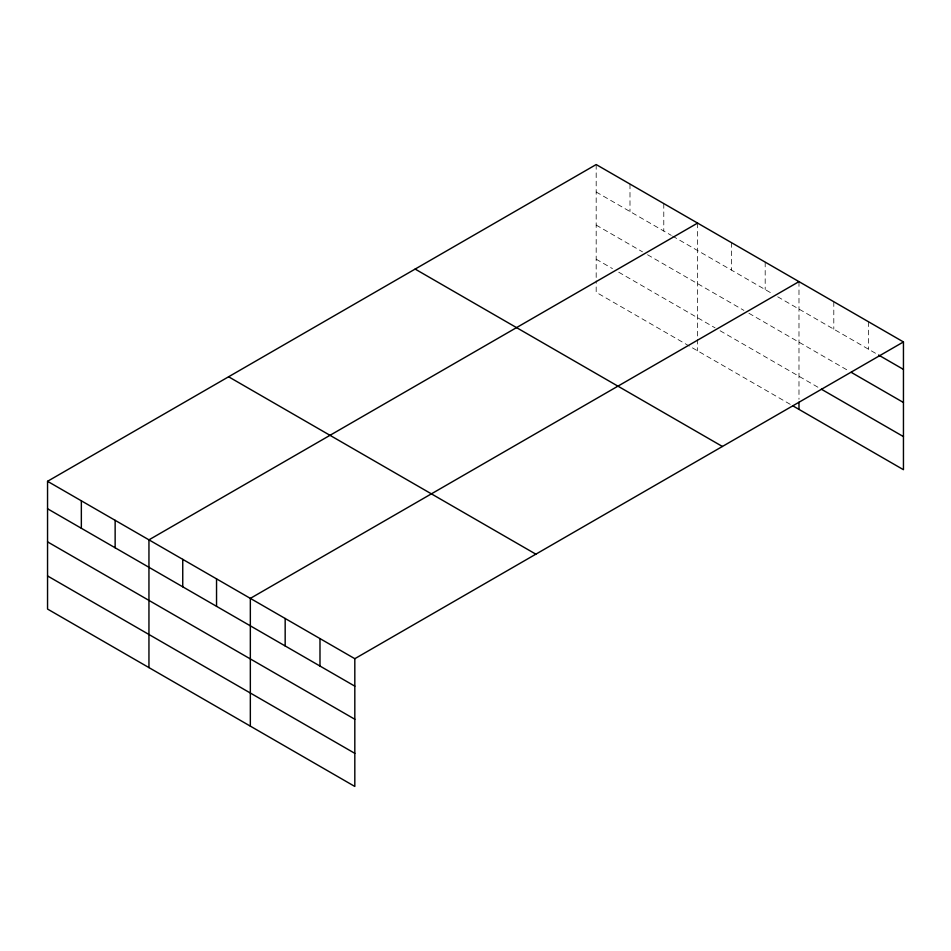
<?xml version="1.0" encoding="UTF-8"?>
<svg xmlns="http://www.w3.org/2000/svg" width="951" height="951" viewBox="0 0 951 951"><rect width="100%" height="100%" fill="white"/><g stroke="black" fill="none" stroke-linecap="round" stroke-linejoin="round"><path stroke-width="0.71" stroke-dasharray="4.75 3.57" d="M596.182 192.007L671.299 235.373M672.547 236.086L772.688 293.907M777.704 296.795L877.333 354.319M596.182 225.102L642.507 251.849M647.512 254.737L743.896 310.383M748.913 313.271L848.732 370.902M596.182 259.207L612.456 268.598M618.721 272.212L715.104 327.857M720.121 330.758L818.882 387.77M790.222 404.318L596.182 292.302L596.182 280.783M868.632 321.842L868.632 349.302M833.801 301.74L833.801 329.189M798.983 281.627L798.983 399.313M765.186 262.119L765.186 289.568M731.378 242.6L731.378 270.06M697.582 223.093L697.582 337.89M697.582 339.329L697.582 350.836M663.786 203.573L663.786 231.034M629.99 184.066L629.99 211.514M596.182 164.547L596.182 279.344"/><path stroke-width="1.43" d="M47.55 481.301L354.818 658.698L354.818 786.453L47.55 609.056L47.55 481.301L596.182 164.547L903.45 341.944L903.45 469.699L792.718 405.768M697.582 223.093L148.95 539.847L148.95 667.59M798.983 281.627L250.339 598.381L250.339 726.136M354.818 658.698L903.45 341.944M878.581 355.044L903.45 369.404M851.216 372.34L903.45 402.499M821.367 389.209L903.45 436.604M415.135 269.074L722.403 446.471M228.597 376.774L535.865 554.171M47.55 508.761L354.818 686.158M47.55 541.856L354.818 719.253M47.55 575.949L354.818 753.347M798.983 402.19L798.983 409.382M319.988 638.596L319.988 666.045M285.169 618.495L285.169 645.943M216.543 578.874L216.543 606.322M182.747 559.354L182.747 586.815M115.142 520.328L115.142 547.788M81.346 500.82L81.346 528.269"/></g></svg>
